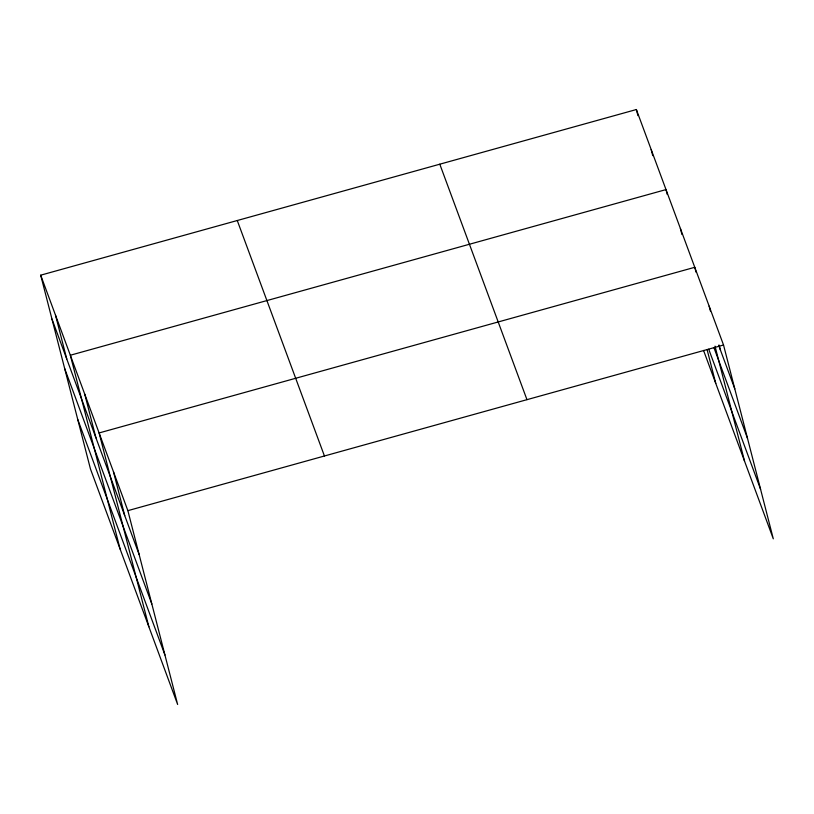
<?xml version="1.0" encoding="UTF-8"?>
<svg xmlns="http://www.w3.org/2000/svg" width="814" height="814" viewBox="0 0 814 814"><rect width="100%" height="100%" fill="white"/><g stroke="black" fill="none" stroke-linecap="round" stroke-linejoin="round"><path stroke-width="1.22" d="M40.7 275.183L127.869 510.653L177.635 704.466L90.466 468.996L40.7 275.183L636.365 109.534L723.534 345.004L773.3 538.817L703.561 350.447M127.869 510.653L723.534 345.004M718.67 345.278L734.788 388.838M713.939 347.68L747.496 438.329M708.729 349.226L760.591 489.326M439.794 164.194L526.963 399.664M237.271 220.523L324.44 455.982M51.954 319.017L139.123 554.487M64.662 368.508L151.831 603.978M77.757 419.505L164.927 654.975M709.157 306.156L710.408 311.019M719.159 345.116L720.41 349.989M696.021 272.171L694.769 267.297L99.105 432.946L148.87 626.76M715.018 346.143L744.535 461.111M680.392 228.449L681.949 234.534M667.256 194.465L666.005 189.591L70.34 355.24L120.096 549.053M707.091 349.613L715.771 383.414M651.19 149.562L652.747 155.657M636.365 109.534L637.932 115.629M113.482 471.794L124.746 515.638M84.717 394.088L95.971 437.932M55.515 315.211L66.779 359.045"/></g></svg>
